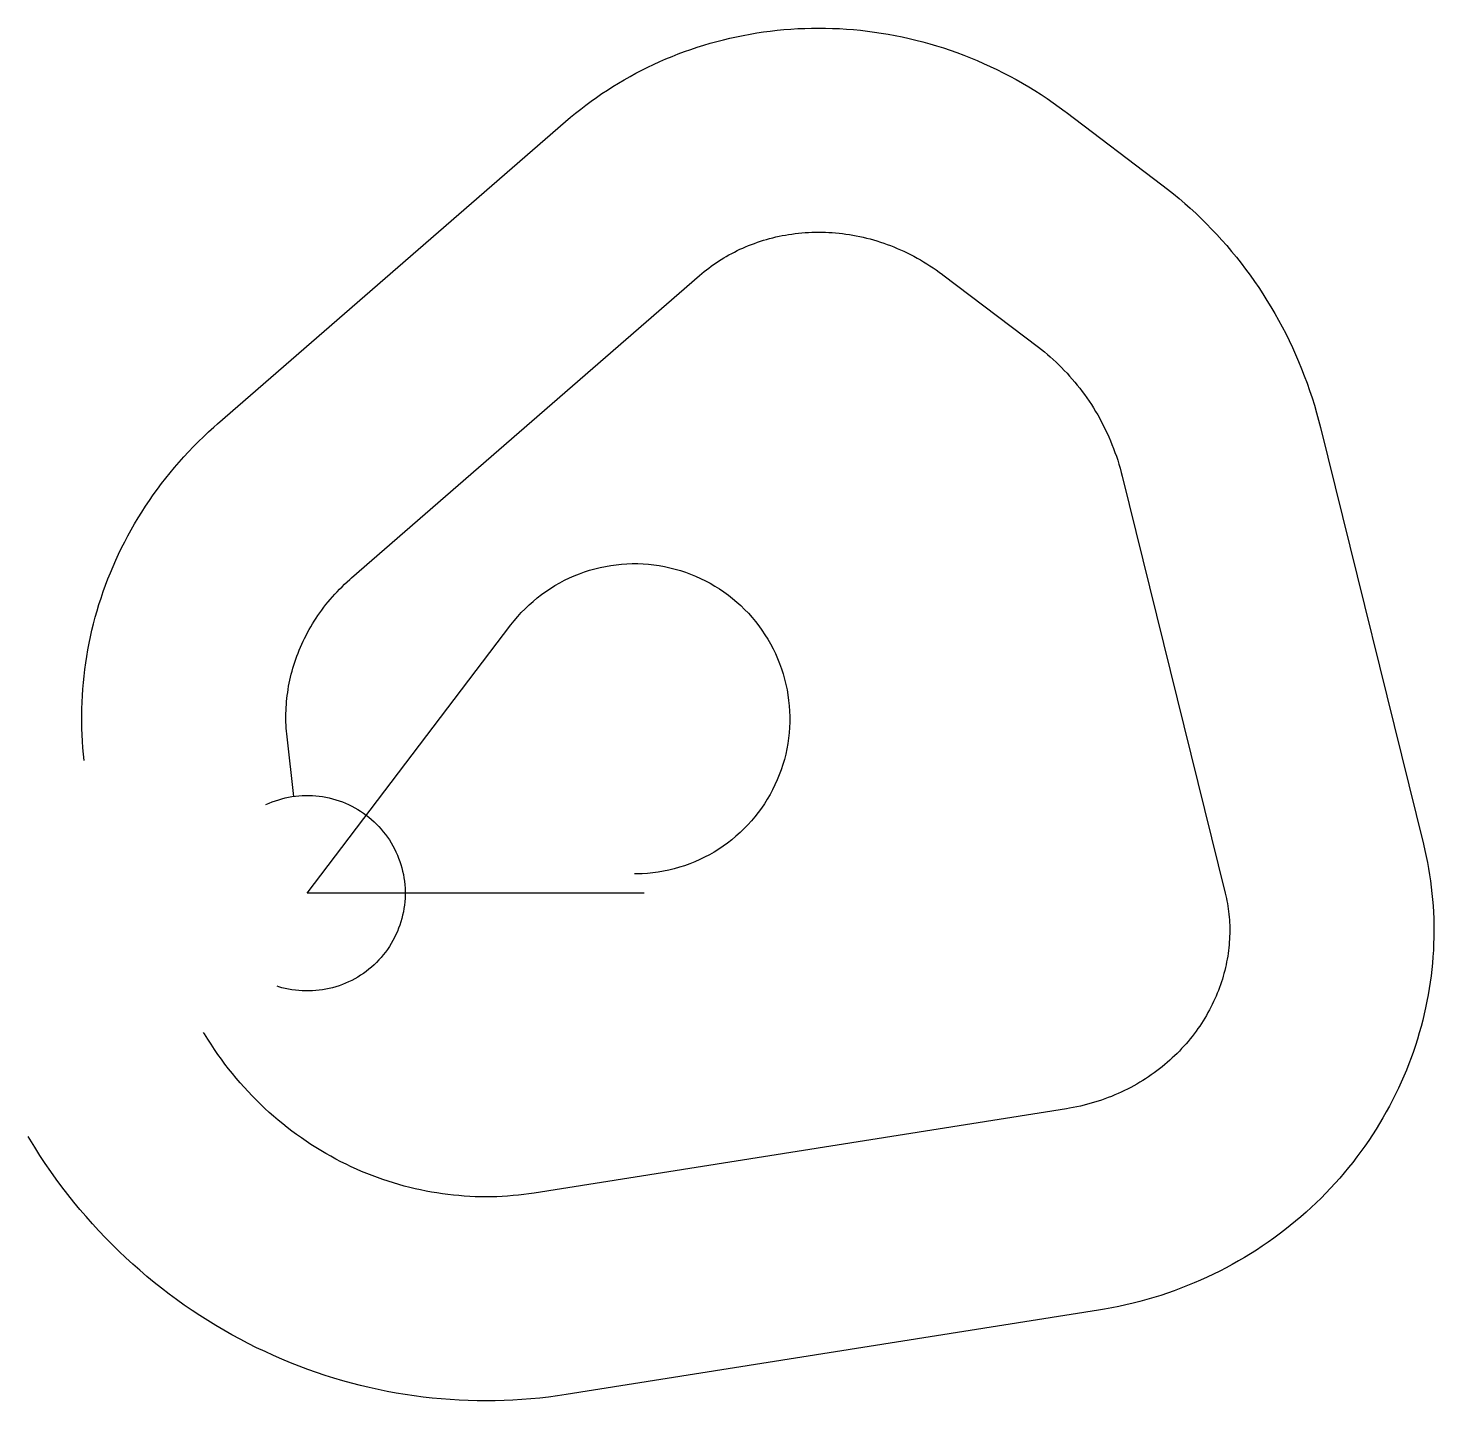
# Model space of a CAD drawing. Header units: metres. Extents: x -6291 to 25387, y -11445 to 19503.
import ezdxf

# ---------------------------------------------------------------- set-up
doc = ezdxf.new("R2010")
doc.units = ezdxf.units.M

msp = doc.modelspace()

# ---------------------------------------------------------------- linework, layer by layer
at = {"layer": 'Boundry', "color": 1}
for p, q in [((17102, 17606), (19255, 15973)), ((-2022, 10580), (5822, 17399)), ((14322, 13941), (16475, 12308)), ((996, 7108), (8840, 13928)), ((22830, 10502), (25151, 1103)), ((18364, 9399), (20686, 0)), ((-300, 2184), (-457, 3526)), ((17108, -4858), (5114, -6759)), ((17828, -9401), (5834, -11303))]:
    msp.add_line(p, q, dxfattribs=at)
at = {"layer": 'NorminalTrack', "color": 1}
msp.add_lwpolyline([(7589, 0), (0, 0), (4586, 6047), (4586, 6047), (4662, 6142), (4741, 6236), (4822, 6326), (4908, 6414), (4996, 6498), (5087, 6580), (5180, 6658), (5277, 6733), (5376, 6804), (5477, 6872), (5581, 6937), (5687, 6997), (5795, 7054), (5905, 7108), (6017, 7157), (6130, 7202), (6245, 7244), (6361, 7281), (6479, 7314), (6597, 7344), (6717, 7369), (6837, 7389), (6958, 7406), (7080, 7418), (7201, 7426), (7323, 7430), (7446, 7430), (7568, 7425), (7689, 7416), (7811, 7403), (7932, 7386), (8052, 7364), (8171, 7339), (8290, 7309), (8407, 7275), (8523, 7237), (8637, 7194), (8751, 7148), (8862, 7098), (8972, 7044), (9079, 6987), (9185, 6925), (9288, 6860), (9389, 6792), (9488, 6720), (9584, 6644), (9677, 6565), (9767, 6483), (9855, 6398), (9940, 6310), (10021, 6219), (10099, 6125), (10174, 6029), (10245, 5930), (10313, 5828), (10378, 5725), (10439, 5619), (10496, 5511), (10549, 5401), (10598, 5289), (10643, 5176), (10685, 5061), (10722, 4945), (10755, 4827), (10785, 4709), (10810, 4589), (10830, 4469), (10847, 4348), (10859, 4226), (10868, 4104), (10871, 3982), (10871, 3860), (10866, 3738), (10858, 3617), (10844, 3495), (10827, 3374), (10805, 3254), (10780, 3135), (10750, 3016), (10716, 2899), (10678, 2783), (10636, 2668), (10589, 2555), (10539, 2444), (10486, 2334), (10428, 2227), (10366, 2121), (10301, 2018), (10233, 1917), (10161, 1818), (10085, 1722), (10007, 1629), (9925, 1539), (9839, 1451), (9751, 1366), (9660, 1285), (9567, 1207), (9470, 1132), (9371, 1060), (9270, 992), (9166, 928), (9060, 867), (8952, 810), (8842, 757), (8730, 708), (8617, 662), (8502, 621), (8386, 584), (8268, 550), (8150, 521), (8030, 496), (7910, 475), (7789, 459), (7667, 446), (7546, 438), (7424, 434), (7374, 434)], dxfattribs=at)
at = {"layer": 'WindSpiral', "color": 5}
for points in [[(5822, 17399), (5934, 17494), (6047, 17588), (6162, 17679), (6278, 17769), (6397, 17856), (6517, 17942), (6639, 18026), (6762, 18107), (6887, 18187), (7014, 18265), (7142, 18340), (7272, 18413), (7403, 18485), (7536, 18554), (7670, 18621), (7805, 18685), (7942, 18748), (8080, 18808), (8219, 18865), (8360, 18921), (8502, 18974), (8645, 19024), (8789, 19073), (8934, 19118), (9080, 19162), (9227, 19202), (9375, 19241), (9524, 19277), (9674, 19310), (9824, 19340), (9976, 19368), (10128, 19394), (10280, 19417), (10434, 19437), (10588, 19454), (10742, 19469), (10897, 19482), (11053, 19491), (11208, 19498), (11365, 19502), (11521, 19503), (11678, 19502), (11835, 19498), (11992, 19491), (12149, 19481), (12306, 19469), (12464, 19454), (12621, 19436), (12778, 19415), (12935, 19392), (13092, 19366), (13248, 19337), (13405, 19305), (13561, 19270), (13716, 19233), (13872, 19193), (14026, 19150), (14181, 19104), (14334, 19056), (14487, 19004), (14640, 18951), (14791, 18894), (14942, 18834), (15092, 18772), (15241, 18707), (15389, 18640), (15536, 18570), (15683, 18497), (15828, 18421), (15972, 18343), (16115, 18262), (16256, 18179), (16397, 18093), (16536, 18004), (16674, 17913), (16810, 17819), (16945, 17723), (17078, 17624), (17102, 17606)], [(19255, 15973), (19387, 15872), (19517, 15768), (19645, 15661), (19772, 15552), (19897, 15441), (20020, 15328), (20141, 15212), (20261, 15094), (20378, 14973), (20494, 14851), (20607, 14726), (20719, 14599), (20829, 14470), (20936, 14338), (21041, 14205), (21144, 14070), (21245, 13933), (21344, 13794), (21440, 13653), (21534, 13510), (21626, 13365), (21715, 13218), (21802, 13070), (21886, 12920), (21968, 12768), (22047, 12615), (22124, 12460), (22198, 12303), (22269, 12145), (22338, 11986), (22404, 11825), (22467, 11663), (22528, 11499), (22586, 11334), (22641, 11168), (22693, 11001), (22742, 10833), (22788, 10663), (22830, 10502)], [(8840, 13928), (8891, 13971), (8942, 14013), (8994, 14054), (9047, 14095), (9101, 14135), (9155, 14174), (9211, 14212), (9267, 14249), (9325, 14286), (9383, 14322), (9442, 14356), (9502, 14390), (9563, 14423), (9624, 14455), (9686, 14486), (9749, 14516), (9813, 14545), (9877, 14573), (9943, 14600), (10009, 14626), (10075, 14651), (10142, 14675), (10210, 14698), (10279, 14719), (10348, 14740), (10418, 14759), (10488, 14777), (10559, 14794), (10630, 14810), (10702, 14825), (10775, 14838), (10847, 14851), (10921, 14861), (10995, 14871), (11069, 14880), (11143, 14887), (11218, 14893), (11293, 14897), (11369, 14901), (11445, 14903), (11521, 14903), (11598, 14903), (11674, 14901), (11751, 14897), (11828, 14893), (11905, 14886), (11983, 14879), (12060, 14870), (12138, 14860), (12216, 14848), (12293, 14835), (12371, 14821), (12449, 14805), (12526, 14788), (12604, 14769), (12681, 14749), (12759, 14728), (12836, 14705), (12913, 14681), (12990, 14655), (13066, 14628), (13143, 14599), (13219, 14569), (13295, 14538), (13370, 14505), (13445, 14471), (13520, 14435), (13594, 14398), (13668, 14360), (13742, 14320), (13815, 14278), (13887, 14236), (13959, 14192), (14031, 14146), (14101, 14099), (14172, 14051), (14241, 14002), (14310, 13951), (14322, 13941)], [(16475, 12308), (16543, 12256), (16611, 12202), (16677, 12147), (16743, 12090), (16808, 12032), (16872, 11973), (16935, 11913), (16998, 11851), (17059, 11788), (17120, 11724), (17179, 11658), (17238, 11592), (17295, 11524), (17352, 11455), (17408, 11385), (17462, 11313), (17515, 11241), (17568, 11167), (17619, 11092), (17668, 11016), (17717, 10939), (17765, 10861), (17811, 10782), (17856, 10702), (17899, 10621), (17942, 10539), (17983, 10456), (18023, 10372), (18061, 10287), (18098, 10202), (18133, 10115), (18168, 10028), (18200, 9939), (18232, 9850), (18261, 9760), (18290, 9670), (18316, 9579), (18341, 9487), (18364, 9399)], [(-5026, 2989), (-5042, 3134), (-5055, 3279), (-5066, 3425), (-5074, 3571), (-5079, 3717), (-5083, 3864), (-5083, 4011), (-5081, 4158), (-5076, 4306), (-5069, 4454), (-5059, 4601), (-5047, 4749), (-5032, 4897), (-5014, 5045), (-4994, 5192), (-4971, 5340), (-4946, 5487), (-4917, 5635), (-4887, 5782), (-4853, 5928), (-4818, 6074), (-4779, 6220), (-4738, 6366), (-4694, 6511), (-4648, 6655), (-4599, 6799), (-4547, 6942), (-4493, 7084), (-4436, 7226), (-4377, 7367), (-4315, 7507), (-4251, 7647), (-4184, 7785), (-4115, 7922), (-4043, 8059), (-3968, 8194), (-3891, 8328), (-3812, 8461), (-3730, 8593), (-3646, 8724), (-3559, 8853), (-3470, 8982), (-3379, 9108), (-3285, 9234), (-3189, 9357), (-3091, 9480), (-2990, 9601), (-2887, 9720), (-2782, 9837), (-2674, 9953), (-2565, 10068), (-2453, 10180), (-2339, 10291), (-2223, 10400), (-2105, 10507), (-2022, 10580)], [(-457, 3526), (-465, 3591), (-470, 3656), (-475, 3721), (-479, 3787), (-481, 3853), (-483, 3920), (-483, 3987), (-482, 4054), (-480, 4121), (-477, 4188), (-472, 4256), (-467, 4324), (-460, 4392), (-451, 4460), (-442, 4528), (-432, 4596), (-420, 4665), (-407, 4733), (-392, 4801), (-377, 4870), (-360, 4938), (-342, 5006), (-323, 5074), (-302, 5142), (-280, 5210), (-257, 5278), (-233, 5346), (-207, 5413), (-180, 5480), (-152, 5547), (-123, 5614), (-92, 5680), (-60, 5746), (-27, 5812), (7, 5878), (43, 5943), (80, 6007), (118, 6071), (158, 6135), (199, 6198), (241, 6261), (284, 6323), (328, 6385), (374, 6446), (421, 6506), (469, 6566), (518, 6625), (569, 6684), (620, 6741), (673, 6798), (727, 6855), (782, 6910), (839, 6965), (896, 7019), (955, 7072), (996, 7108)], [(-932, 1998), (-861, 2029), (-790, 2058), (-718, 2085), (-645, 2108), (-571, 2130), (-496, 2148), (-421, 2164), (-345, 2178), (-269, 2188), (-192, 2196), (-115, 2202), (-38, 2204), (38, 2204), (115, 2202), (192, 2196), (269, 2188), (345, 2178), (421, 2164), (496, 2148), (571, 2130), (645, 2108), (718, 2085), (790, 2058), (861, 2029), (932, 1998), (1001, 1964), (1069, 1928), (1136, 1890), (1201, 1849), (1265, 1806), (1327, 1761), (1387, 1713), (1446, 1664), (1504, 1612), (1559, 1559), (1612, 1504), (1664, 1446), (1713, 1387), (1761, 1327), (1806, 1265), (1849, 1201), (1890, 1136), (1928, 1069), (1964, 1001), (1998, 932), (2029, 861), (2058, 790), (2085, 718), (2108, 645), (2130, 571), (2148, 496), (2164, 421), (2178, 345), (2188, 269), (2196, 192), (2202, 115), (2204, 38), (2204, -38), (2202, -115), (2196, -192), (2188, -269), (2178, -345), (2164, -421), (2148, -496), (2130, -571), (2108, -645), (2085, -718), (2058, -790), (2029, -861), (1998, -932), (1964, -1001), (1928, -1069), (1890, -1136), (1849, -1201), (1806, -1265), (1761, -1327), (1713, -1387), (1664, -1446), (1612, -1504), (1559, -1559), (1504, -1612), (1446, -1664), (1387, -1713), (1327, -1761), (1265, -1806), (1201, -1849), (1136, -1890), (1069, -1928), (1001, -1964), (932, -1998), (861, -2029), (790, -2058), (718, -2085), (645, -2108), (571, -2130), (496, -2148), (421, -2164), (345, -2178), (269, -2188), (192, -2196), (115, -2202), (38, -2204), (-38, -2204), (-115, -2202), (-192, -2196), (-269, -2188), (-345, -2178), (-421, -2164), (-496, -2148), (-571, -2130), (-645, -2108), (-681, -2097)], [(25151, 1103), (25184, 967), (25214, 831), (25241, 693), (25267, 555), (25290, 416), (25310, 277), (25328, 137), (25344, -4), (25357, -145), (25368, -287), (25376, -429), (25382, -571), (25386, -714), (25387, -857), (25385, -1000), (25381, -1143), (25375, -1287), (25365, -1431), (25354, -1575), (25340, -1718), (25323, -1862), (25304, -2006), (25282, -2150), (25258, -2293), (25231, -2437), (25201, -2580), (25169, -2722), (25135, -2865), (25098, -3007), (25058, -3149), (25016, -3290), (24971, -3431), (24924, -3571), (24874, -3710), (24822, -3849), (24767, -3987), (24710, -4125), (24650, -4261), (24588, -4397), (24523, -4532), (24456, -4666), (24386, -4799), (24314, -4931), (24240, -5062), (24163, -5192), (24084, -5321), (24002, -5448), (23918, -5575), (23832, -5700), (23743, -5823), (23652, -5946), (23559, -6067), (23463, -6186), (23366, -6304), (23266, -6421), (23164, -6536), (23059, -6649), (22953, -6761), (22844, -6871), (22734, -6979), (22621, -7085), (22506, -7190), (22390, -7293), (22271, -7394), (22150, -7493), (22028, -7590), (21903, -7685), (21777, -7778), (21649, -7869), (21519, -7957), (21388, -8044), (21254, -8129), (21119, -8211), (20983, -8291), (20844, -8369), (20705, -8444), (20563, -8518), (20421, -8588), (20276, -8657), (20131, -8723), (19984, -8786), (19836, -8847), (19686, -8906), (19535, -8962), (19383, -9015), (19230, -9066), (19076, -9114), (18920, -9160), (18764, -9203), (18607, -9243), (18448, -9281), (18289, -9316), (18129, -9348), (17968, -9378), (17828, -9401)], [(20686, 0), (20699, -58), (20712, -116), (20724, -175), (20735, -234), (20745, -294), (20754, -354), (20761, -414), (20768, -475), (20774, -536), (20779, -598), (20782, -659), (20785, -722), (20786, -784), (20787, -847), (20786, -910), (20784, -973), (20781, -1036), (20777, -1100), (20772, -1164), (20766, -1228), (20758, -1292), (20750, -1356), (20740, -1420), (20729, -1485), (20717, -1549), (20704, -1614), (20689, -1678), (20674, -1742), (20657, -1807), (20639, -1871), (20620, -1935), (20599, -2000), (20578, -2064), (20555, -2128), (20531, -2191), (20506, -2255), (20479, -2318), (20452, -2381), (20423, -2444), (20393, -2507), (20362, -2569), (20329, -2631), (20296, -2692), (20261, -2753), (20225, -2814), (20188, -2875), (20150, -2935), (20110, -2994), (20069, -3053), (20027, -3111), (19984, -3169), (19940, -3227), (19895, -3284), (19848, -3340), (19801, -3395), (19752, -3450), (19702, -3504), (19651, -3558), (19599, -3611), (19545, -3663), (19491, -3714), (19436, -3765), (19379, -3815), (19322, -3863), (19263, -3912), (19204, -3959), (19143, -4005), (19081, -4050), (19019, -4095), (18955, -4138), (18891, -4181), (18825, -4222), (18759, -4263), (18691, -4302), (18623, -4341), (18554, -4378), (18484, -4414), (18413, -4450), (18341, -4484), (18269, -4516), (18196, -4548), (18122, -4579), (18047, -4608), (17971, -4636), (17895, -4663), (17818, -4688), (17740, -4713), (17662, -4736), (17583, -4757), (17503, -4778), (17423, -4797), (17342, -4814), (17261, -4831), (17179, -4846), (17108, -4858)], [(5114, -6759), (4995, -6777), (4876, -6793), (4756, -6807), (4636, -6818), (4515, -6828), (4394, -6835), (4272, -6841), (4150, -6844), (4028, -6845), (3906, -6844), (3783, -6841), (3660, -6835), (3537, -6828), (3414, -6818), (3291, -6806), (3168, -6792), (3044, -6776), (2921, -6758), (2798, -6737), (2675, -6714), (2553, -6689), (2430, -6662), (2308, -6633), (2186, -6601), (2064, -6568), (1943, -6532), (1822, -6494), (1701, -6453), (1581, -6411), (1462, -6366), (1343, -6319), (1225, -6270), (1107, -6219), (990, -6166), (874, -6111), (758, -6053), (643, -5993), (529, -5931), (416, -5867), (304, -5801), (193, -5733), (83, -5663), (-26, -5591), (-134, -5517), (-241, -5440), (-347, -5362), (-452, -5282), (-555, -5200), (-657, -5115), (-758, -5029), (-858, -4941), (-956, -4851), (-1053, -4759), (-1148, -4666), (-1242, -4570), (-1335, -4473), (-1425, -4374), (-1515, -4273), (-1602, -4170), (-1688, -4066), (-1773, -3960), (-1855, -3852), (-1936, -3743), (-2015, -3632), (-2093, -3520), (-2168, -3406), (-2242, -3290), (-2314, -3173), (-2336, -3136)], [(5834, -11303), (5636, -11332), (5437, -11359), (5238, -11381), (5037, -11401), (4836, -11417), (4635, -11429), (4433, -11438), (4231, -11443), (4029, -11445), (3826, -11443), (3623, -11438), (3420, -11429), (3217, -11417), (3014, -11401), (2811, -11381), (2608, -11358), (2405, -11331), (2202, -11301), (2000, -11267), (1798, -11230), (1597, -11189), (1396, -11145), (1196, -11096), (996, -11045), (797, -10990), (599, -10931), (401, -10869), (204, -10803), (9, -10734), (-186, -10661), (-380, -10585), (-572, -10505), (-763, -10422), (-953, -10335), (-1142, -10245), (-1330, -10152), (-1516, -10055), (-1700, -9955), (-1883, -9852), (-2064, -9745), (-2244, -9635), (-2422, -9522), (-2598, -9405), (-2772, -9285), (-2944, -9162), (-3115, -9036), (-3283, -8907), (-3450, -8775), (-3614, -8640), (-3776, -8501), (-3935, -8360), (-4093, -8216), (-4248, -8069), (-4400, -7919), (-4551, -7766), (-4698, -7611), (-4843, -7452), (-4986, -7291), (-5126, -7128), (-5263, -6961), (-5397, -6793), (-5529, -6621), (-5657, -6447), (-5783, -6271), (-5906, -6093), (-6026, -5912), (-6143, -5728), (-6256, -5543), (-6291, -5484)]]:
    msp.add_lwpolyline(points, dxfattribs=at)

doc.saveas('drawing.dxf')
